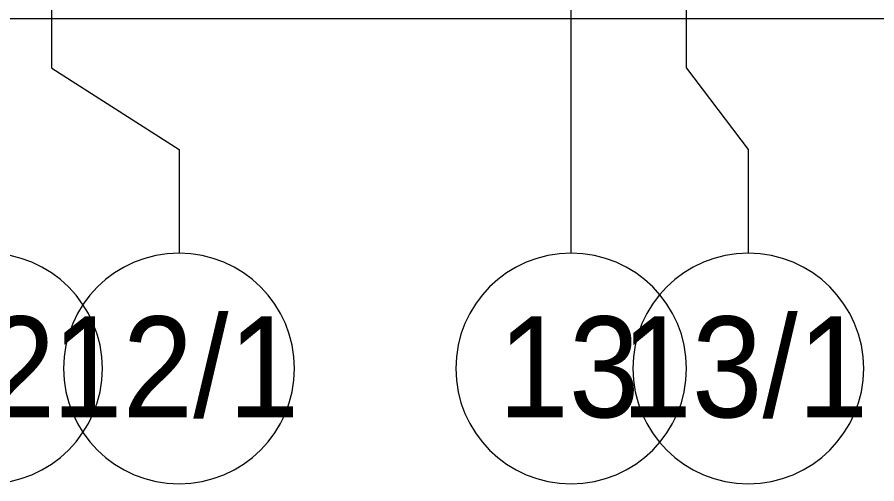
# Model space of a CAD drawing. Header units: millimetres. Extents: x -1178 to 415037, y -3506 to 42334.
# Drawn here: x 38519 to 44479, y -3506 to -269 of the extents above; entities that cross this region are included whole.
import ezdxf

# ---------------------------------------------------------------- set-up
doc = ezdxf.new("R2010")
doc.units = ezdxf.units.MM
for name, color, linetype, lineweight in [('A-WALL', 7, 'Continuous', 5), ('Оси', 7, 'Continuous', 9), ('Оси-1', 7, 'Continuous', 20)]:
    doc.layers.add(name, color=color, linetype=linetype, lineweight=lineweight)
doc.styles.add('Arial', font='arial.ttf', dxfattribs={"width": 0.9, "height": 700})

# ---------------------------------------------------------------- blocks, each defined once
blk = doc.blocks.new('Ось сетки - D8-29747960-Объем проектирования 1 этажа')
at = {"layer": 'Оси-1'}
for start, end in [(360, 180), (180, 360)]:
    blk.add_arc((0, 0), 4, start, end, dxfattribs=at)

msp = doc.modelspace()

# ---------------------------------------------------------------- linework, layer by layer
at = {"layer": 'A-WALL'}
msp.add_line((72280, -280), (-290, -280), dxfattribs=at)
at = {"layer": 'Оси'}
for p, q in [((38760, -623.5), (38760, 4376.5)), ((43160, -623.5), (43160, 4376.5)), ((42360, -1906.3), (42360, 3093.7)), ((38760, -623.5), (39641.4, -1186.8)), ((43160, -623.5), (43588, -1186.8)), ((39641.4, -1186.8), (39641.4, -1906.3)), ((43588, -1186.8), (43588, -1906.3))]:
    msp.add_line(p, q, dxfattribs=at)

# ---------------------------------------------------------------- block references
at = {"layer": 'Оси-1', "xscale": 199.9999999999999, "yscale": 199.9999999999999, "zscale": 199.9999999999999}
for p in [(38310, -2706.3), (39641.4, -2706.3), (42360, -2706.3), (43588, -2706.3)]:
    msp.add_blockref('Ось сетки - D8-29747960-Объем проектирования 1 этажа', p, dxfattribs=at)

# ---------------------------------------------------------------- texts
at = {"layer": 'Оси', "char_height": 700, "attachment_point": 1, "style": 'Arial'}
for s, insert, width in [('12/1', (38760.9, -2345), 2121.265), ('13/1', (42707.5, -2345), 2121.265), ('12', (37804.8, -2345), 1212.151), ('13', (41854.8, -2345), 1212.151)]:
    msp.add_mtext(s, dxfattribs=dict(at, insert=insert, width=width))

doc.saveas('drawing.dxf')
